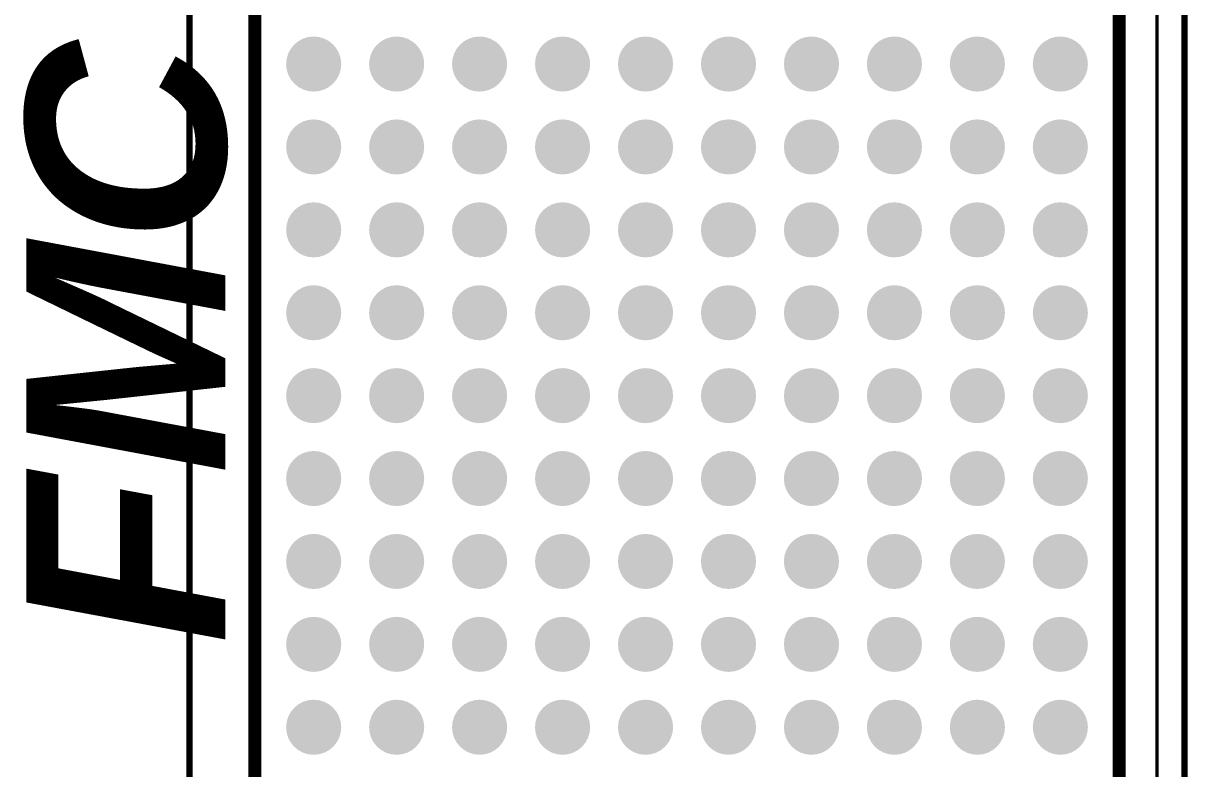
# Model space of a CAD drawing. Header units: inches. Extents: x -7 to 179, y 0 to 152.
# Drawn here: x 161.21 to 179.03, y 40.75 to 52.17 of the extents above; entities that cross this region are included whole.
import ezdxf

# ---------------------------------------------------------------- set-up
doc = ezdxf.new("R2010")
doc.units = ezdxf.units.IN
for name, color, linetype in [('Keep-Out Layer', 6, 'Continuous'), ('Mechanical 13', 56, 'Continuous'), ('Mechanical 15', 56, 'Continuous'), ('TOP', 1, 'Continuous'), ('Top Overlay', 2, 'Continuous'), ('Top Paste', 8, 'Continuous'), ('Top Solder', 216, 'Continuous')]:
    doc.layers.add(name, color=color, linetype=linetype)
doc.styles.add('Arial_Bold_Italic', font='', dxfattribs={"height": 0.2})
doc.styles.get('Arial_Bold_Italic').set_extended_font_data('Arial', italic=True, bold=True)

msp = doc.modelspace()

# ---------------------------------------------------------------- hatches: boundary and pattern name
at = {"layer": 'TOP'}
h = msp.add_hatch(color=1, dxfattribs=at)
edge = h.paths.add_edge_path()
edge.add_arc((165.654, 51.542), 0.32, 0, 360)
h = msp.add_hatch(color=1, dxfattribs=at)
edge = h.paths.add_edge_path()
edge.add_arc((166.924, 51.542), 0.32, 0, 360)
h = msp.add_hatch(color=1, dxfattribs=at)
edge = h.paths.add_edge_path()
edge.add_arc((168.194, 51.542), 0.32, 0, 360)
h = msp.add_hatch(color=1, dxfattribs=at)
edge = h.paths.add_edge_path()
edge.add_arc((169.464, 51.542), 0.32, 0, 360)
h = msp.add_hatch(color=1, dxfattribs=at)
edge = h.paths.add_edge_path()
edge.add_arc((170.734, 51.542), 0.32, 0, 360)
h = msp.add_hatch(color=1, dxfattribs=at)
edge = h.paths.add_edge_path()
edge.add_arc((172.004, 51.542), 0.32, 0, 360)
h = msp.add_hatch(color=1, dxfattribs=at)
edge = h.paths.add_edge_path()
edge.add_arc((173.274, 51.542), 0.32, 0, 360)
h = msp.add_hatch(color=1, dxfattribs=at)
edge = h.paths.add_edge_path()
edge.add_arc((174.544, 51.542), 0.32, 0, 360)
h = msp.add_hatch(color=1, dxfattribs=at)
edge = h.paths.add_edge_path()
edge.add_arc((175.814, 51.542), 0.32, 0, 360)
h = msp.add_hatch(color=1, dxfattribs=at)
edge = h.paths.add_edge_path()
edge.add_arc((177.084, 51.542), 0.32, 0, 360)
h = msp.add_hatch(color=1, dxfattribs=at)
edge = h.paths.add_edge_path()
edge.add_arc((165.654, 50.272), 0.32, 0, 360)
h = msp.add_hatch(color=1, dxfattribs=at)
edge = h.paths.add_edge_path()
edge.add_arc((166.924, 50.272), 0.32, 0, 360)
h = msp.add_hatch(color=1, dxfattribs=at)
edge = h.paths.add_edge_path()
edge.add_arc((168.194, 50.272), 0.32, 0, 360)
h = msp.add_hatch(color=1, dxfattribs=at)
edge = h.paths.add_edge_path()
edge.add_arc((169.464, 50.272), 0.32, 0, 360)
h = msp.add_hatch(color=1, dxfattribs=at)
edge = h.paths.add_edge_path()
edge.add_arc((170.734, 50.272), 0.32, 0, 360)
h = msp.add_hatch(color=1, dxfattribs=at)
edge = h.paths.add_edge_path()
edge.add_arc((172.004, 50.272), 0.32, 0, 360)
h = msp.add_hatch(color=1, dxfattribs=at)
edge = h.paths.add_edge_path()
edge.add_arc((173.274, 50.272), 0.32, 0, 360)
h = msp.add_hatch(color=1, dxfattribs=at)
edge = h.paths.add_edge_path()
edge.add_arc((174.544, 50.272), 0.32, 0, 360)
h = msp.add_hatch(color=1, dxfattribs=at)
edge = h.paths.add_edge_path()
edge.add_arc((175.814, 50.272), 0.32, 0, 360)
h = msp.add_hatch(color=1, dxfattribs=at)
edge = h.paths.add_edge_path()
edge.add_arc((177.084, 50.272), 0.32, 0, 360)
h = msp.add_hatch(color=1, dxfattribs=at)
edge = h.paths.add_edge_path()
edge.add_arc((165.654, 49.002), 0.32, 0, 360)
h = msp.add_hatch(color=1, dxfattribs=at)
edge = h.paths.add_edge_path()
edge.add_arc((166.924, 49.002), 0.32, 0, 360)
h = msp.add_hatch(color=1, dxfattribs=at)
edge = h.paths.add_edge_path()
edge.add_arc((168.194, 49.002), 0.32, 0, 360)
h = msp.add_hatch(color=1, dxfattribs=at)
edge = h.paths.add_edge_path()
edge.add_arc((169.464, 49.002), 0.32, 0, 360)
h = msp.add_hatch(color=1, dxfattribs=at)
edge = h.paths.add_edge_path()
edge.add_arc((170.734, 49.002), 0.32, 0, 360)
h = msp.add_hatch(color=1, dxfattribs=at)
edge = h.paths.add_edge_path()
edge.add_arc((172.004, 49.002), 0.32, 0, 360)
h = msp.add_hatch(color=1, dxfattribs=at)
edge = h.paths.add_edge_path()
edge.add_arc((173.274, 49.002), 0.32, 0, 360)
h = msp.add_hatch(color=1, dxfattribs=at)
edge = h.paths.add_edge_path()
edge.add_arc((174.544, 49.002), 0.32, 0, 360)
h = msp.add_hatch(color=1, dxfattribs=at)
edge = h.paths.add_edge_path()
edge.add_arc((175.814, 49.002), 0.32, 0, 360)
h = msp.add_hatch(color=1, dxfattribs=at)
edge = h.paths.add_edge_path()
edge.add_arc((177.084, 49.002), 0.32, 0, 360)
h = msp.add_hatch(color=1, dxfattribs=at)
edge = h.paths.add_edge_path()
edge.add_arc((165.654, 47.732), 0.32, 0, 360)
h = msp.add_hatch(color=1, dxfattribs=at)
edge = h.paths.add_edge_path()
edge.add_arc((166.924, 47.732), 0.32, 0, 360)
h = msp.add_hatch(color=1, dxfattribs=at)
edge = h.paths.add_edge_path()
edge.add_arc((168.194, 47.732), 0.32, 0, 360)
h = msp.add_hatch(color=1, dxfattribs=at)
edge = h.paths.add_edge_path()
edge.add_arc((169.464, 47.732), 0.32, 0, 360)
h = msp.add_hatch(color=1, dxfattribs=at)
edge = h.paths.add_edge_path()
edge.add_arc((170.734, 47.732), 0.32, 0, 360)
h = msp.add_hatch(color=1, dxfattribs=at)
edge = h.paths.add_edge_path()
edge.add_arc((172.004, 47.732), 0.32, 0, 360)
h = msp.add_hatch(color=1, dxfattribs=at)
edge = h.paths.add_edge_path()
edge.add_arc((173.274, 47.732), 0.32, 0, 360)
h = msp.add_hatch(color=1, dxfattribs=at)
edge = h.paths.add_edge_path()
edge.add_arc((174.544, 47.732), 0.32, 0, 360)
h = msp.add_hatch(color=1, dxfattribs=at)
edge = h.paths.add_edge_path()
edge.add_arc((175.814, 47.732), 0.32, 0, 360)
h = msp.add_hatch(color=1, dxfattribs=at)
edge = h.paths.add_edge_path()
edge.add_arc((177.084, 47.732), 0.32, 0, 360)
h = msp.add_hatch(color=1, dxfattribs=at)
edge = h.paths.add_edge_path()
edge.add_arc((165.654, 46.462), 0.32, 0, 360)
h = msp.add_hatch(color=1, dxfattribs=at)
edge = h.paths.add_edge_path()
edge.add_arc((166.924, 46.462), 0.32, 0, 360)
h = msp.add_hatch(color=1, dxfattribs=at)
edge = h.paths.add_edge_path()
edge.add_arc((168.194, 46.462), 0.32, 0, 360)
h = msp.add_hatch(color=1, dxfattribs=at)
edge = h.paths.add_edge_path()
edge.add_arc((169.464, 46.462), 0.32, 0, 360)
h = msp.add_hatch(color=1, dxfattribs=at)
edge = h.paths.add_edge_path()
edge.add_arc((170.734, 46.462), 0.32, 0, 360)
h = msp.add_hatch(color=1, dxfattribs=at)
edge = h.paths.add_edge_path()
edge.add_arc((172.004, 46.462), 0.32, 0, 360)
h = msp.add_hatch(color=1, dxfattribs=at)
edge = h.paths.add_edge_path()
edge.add_arc((173.274, 46.462), 0.32, 0, 360)
h = msp.add_hatch(color=1, dxfattribs=at)
edge = h.paths.add_edge_path()
edge.add_arc((174.544, 46.462), 0.32, 0, 360)
h = msp.add_hatch(color=1, dxfattribs=at)
edge = h.paths.add_edge_path()
edge.add_arc((175.814, 46.462), 0.32, 0, 360)
h = msp.add_hatch(color=1, dxfattribs=at)
edge = h.paths.add_edge_path()
edge.add_arc((177.084, 46.462), 0.32, 0, 360)
h = msp.add_hatch(color=1, dxfattribs=at)
edge = h.paths.add_edge_path()
edge.add_arc((165.654, 45.192), 0.32, 0, 360)
h = msp.add_hatch(color=1, dxfattribs=at)
edge = h.paths.add_edge_path()
edge.add_arc((166.924, 45.192), 0.32, 0, 360)
h = msp.add_hatch(color=1, dxfattribs=at)
edge = h.paths.add_edge_path()
edge.add_arc((168.194, 45.192), 0.32, 0, 360)
h = msp.add_hatch(color=1, dxfattribs=at)
edge = h.paths.add_edge_path()
edge.add_arc((169.464, 45.192), 0.32, 0, 360)
h = msp.add_hatch(color=1, dxfattribs=at)
edge = h.paths.add_edge_path()
edge.add_arc((170.734, 45.192), 0.32, 0, 360)
h = msp.add_hatch(color=1, dxfattribs=at)
edge = h.paths.add_edge_path()
edge.add_arc((172.004, 45.192), 0.32, 0, 360)
h = msp.add_hatch(color=1, dxfattribs=at)
edge = h.paths.add_edge_path()
edge.add_arc((173.274, 45.192), 0.32, 0, 360)
h = msp.add_hatch(color=1, dxfattribs=at)
edge = h.paths.add_edge_path()
edge.add_arc((174.544, 45.192), 0.32, 0, 360)
h = msp.add_hatch(color=1, dxfattribs=at)
edge = h.paths.add_edge_path()
edge.add_arc((175.814, 45.192), 0.32, 0, 360)
h = msp.add_hatch(color=1, dxfattribs=at)
edge = h.paths.add_edge_path()
edge.add_arc((177.084, 45.192), 0.32, 0, 360)
h = msp.add_hatch(color=1, dxfattribs=at)
edge = h.paths.add_edge_path()
edge.add_arc((165.654, 43.922), 0.32, 0, 360)
h = msp.add_hatch(color=1, dxfattribs=at)
edge = h.paths.add_edge_path()
edge.add_arc((166.924, 43.922), 0.32, 0, 360)
h = msp.add_hatch(color=1, dxfattribs=at)
edge = h.paths.add_edge_path()
edge.add_arc((168.194, 43.922), 0.32, 0, 360)
h = msp.add_hatch(color=1, dxfattribs=at)
edge = h.paths.add_edge_path()
edge.add_arc((169.464, 43.922), 0.32, 0, 360)
h = msp.add_hatch(color=1, dxfattribs=at)
edge = h.paths.add_edge_path()
edge.add_arc((170.734, 43.922), 0.32, 0, 360)
h = msp.add_hatch(color=1, dxfattribs=at)
edge = h.paths.add_edge_path()
edge.add_arc((172.004, 43.922), 0.32, 0, 360)
h = msp.add_hatch(color=1, dxfattribs=at)
edge = h.paths.add_edge_path()
edge.add_arc((173.274, 43.922), 0.32, 0, 360)
h = msp.add_hatch(color=1, dxfattribs=at)
edge = h.paths.add_edge_path()
edge.add_arc((174.544, 43.922), 0.32, 0, 360)
h = msp.add_hatch(color=1, dxfattribs=at)
edge = h.paths.add_edge_path()
edge.add_arc((175.814, 43.922), 0.32, 0, 360)
h = msp.add_hatch(color=1, dxfattribs=at)
edge = h.paths.add_edge_path()
edge.add_arc((177.084, 43.922), 0.32, 0, 360)
h = msp.add_hatch(color=1, dxfattribs=at)
edge = h.paths.add_edge_path()
edge.add_arc((165.654, 42.652), 0.32, 0, 360)
h = msp.add_hatch(color=1, dxfattribs=at)
edge = h.paths.add_edge_path()
edge.add_arc((166.924, 42.652), 0.32, 0, 360)
h = msp.add_hatch(color=1, dxfattribs=at)
edge = h.paths.add_edge_path()
edge.add_arc((168.194, 42.652), 0.32, 0, 360)
h = msp.add_hatch(color=1, dxfattribs=at)
edge = h.paths.add_edge_path()
edge.add_arc((169.464, 42.652), 0.32, 0, 360)
h = msp.add_hatch(color=1, dxfattribs=at)
edge = h.paths.add_edge_path()
edge.add_arc((170.734, 42.652), 0.32, 0, 360)
h = msp.add_hatch(color=1, dxfattribs=at)
edge = h.paths.add_edge_path()
edge.add_arc((172.004, 42.652), 0.32, 0, 360)
h = msp.add_hatch(color=1, dxfattribs=at)
edge = h.paths.add_edge_path()
edge.add_arc((173.274, 42.652), 0.32, 0, 360)
h = msp.add_hatch(color=1, dxfattribs=at)
edge = h.paths.add_edge_path()
edge.add_arc((174.544, 42.652), 0.32, 0, 360)
h = msp.add_hatch(color=1, dxfattribs=at)
edge = h.paths.add_edge_path()
edge.add_arc((175.814, 42.652), 0.32, 0, 360)
h = msp.add_hatch(color=1, dxfattribs=at)
edge = h.paths.add_edge_path()
edge.add_arc((177.084, 42.652), 0.32, 0, 360)
h = msp.add_hatch(color=1, dxfattribs=at)
edge = h.paths.add_edge_path()
edge.add_arc((165.654, 41.382), 0.32, 0, 360)
h = msp.add_hatch(color=1, dxfattribs=at)
edge = h.paths.add_edge_path()
edge.add_arc((166.924, 41.382), 0.32, 0, 360)
h = msp.add_hatch(color=1, dxfattribs=at)
edge = h.paths.add_edge_path()
edge.add_arc((168.194, 41.382), 0.32, 0, 360)
h = msp.add_hatch(color=1, dxfattribs=at)
edge = h.paths.add_edge_path()
edge.add_arc((169.464, 41.382), 0.32, 0, 360)
h = msp.add_hatch(color=1, dxfattribs=at)
edge = h.paths.add_edge_path()
edge.add_arc((170.734, 41.382), 0.32, 0, 360)
h = msp.add_hatch(color=1, dxfattribs=at)
edge = h.paths.add_edge_path()
edge.add_arc((172.004, 41.382), 0.32, 0, 360)
h = msp.add_hatch(color=1, dxfattribs=at)
edge = h.paths.add_edge_path()
edge.add_arc((173.274, 41.382), 0.32, 0, 360)
h = msp.add_hatch(color=1, dxfattribs=at)
edge = h.paths.add_edge_path()
edge.add_arc((174.544, 41.382), 0.32, 0, 360)
h = msp.add_hatch(color=1, dxfattribs=at)
edge = h.paths.add_edge_path()
edge.add_arc((175.814, 41.382), 0.32, 0, 360)
h = msp.add_hatch(color=1, dxfattribs=at)
edge = h.paths.add_edge_path()
edge.add_arc((177.084, 41.382), 0.32, 0, 360)
at = {"layer": 'Top Paste'}
h = msp.add_hatch(color=8, dxfattribs=at)
edge = h.paths.add_edge_path()
edge.add_arc((165.654, 51.542), 0.32, 0, 360)
h = msp.add_hatch(color=8, dxfattribs=at)
edge = h.paths.add_edge_path()
edge.add_arc((166.924, 51.542), 0.32, 0, 360)
h = msp.add_hatch(color=8, dxfattribs=at)
edge = h.paths.add_edge_path()
edge.add_arc((168.194, 51.542), 0.32, 0, 360)
h = msp.add_hatch(color=8, dxfattribs=at)
edge = h.paths.add_edge_path()
edge.add_arc((169.464, 51.542), 0.32, 0, 360)
h = msp.add_hatch(color=8, dxfattribs=at)
edge = h.paths.add_edge_path()
edge.add_arc((170.734, 51.542), 0.32, 0, 360)
h = msp.add_hatch(color=8, dxfattribs=at)
edge = h.paths.add_edge_path()
edge.add_arc((172.004, 51.542), 0.32, 0, 360)
h = msp.add_hatch(color=8, dxfattribs=at)
edge = h.paths.add_edge_path()
edge.add_arc((173.274, 51.542), 0.32, 0, 360)
h = msp.add_hatch(color=8, dxfattribs=at)
edge = h.paths.add_edge_path()
edge.add_arc((174.544, 51.542), 0.32, 0, 360)
h = msp.add_hatch(color=8, dxfattribs=at)
edge = h.paths.add_edge_path()
edge.add_arc((175.814, 51.542), 0.32, 0, 360)
h = msp.add_hatch(color=8, dxfattribs=at)
edge = h.paths.add_edge_path()
edge.add_arc((177.084, 51.542), 0.32, 0, 360)
h = msp.add_hatch(color=8, dxfattribs=at)
edge = h.paths.add_edge_path()
edge.add_arc((165.654, 50.272), 0.32, 0, 360)
h = msp.add_hatch(color=8, dxfattribs=at)
edge = h.paths.add_edge_path()
edge.add_arc((166.924, 50.272), 0.32, 0, 360)
h = msp.add_hatch(color=8, dxfattribs=at)
edge = h.paths.add_edge_path()
edge.add_arc((168.194, 50.272), 0.32, 0, 360)
h = msp.add_hatch(color=8, dxfattribs=at)
edge = h.paths.add_edge_path()
edge.add_arc((169.464, 50.272), 0.32, 0, 360)
h = msp.add_hatch(color=8, dxfattribs=at)
edge = h.paths.add_edge_path()
edge.add_arc((170.734, 50.272), 0.32, 0, 360)
h = msp.add_hatch(color=8, dxfattribs=at)
edge = h.paths.add_edge_path()
edge.add_arc((172.004, 50.272), 0.32, 0, 360)
h = msp.add_hatch(color=8, dxfattribs=at)
edge = h.paths.add_edge_path()
edge.add_arc((173.274, 50.272), 0.32, 0, 360)
h = msp.add_hatch(color=8, dxfattribs=at)
edge = h.paths.add_edge_path()
edge.add_arc((174.544, 50.272), 0.32, 0, 360)
h = msp.add_hatch(color=8, dxfattribs=at)
edge = h.paths.add_edge_path()
edge.add_arc((175.814, 50.272), 0.32, 0, 360)
h = msp.add_hatch(color=8, dxfattribs=at)
edge = h.paths.add_edge_path()
edge.add_arc((177.084, 50.272), 0.32, 0, 360)
h = msp.add_hatch(color=8, dxfattribs=at)
edge = h.paths.add_edge_path()
edge.add_arc((165.654, 49.002), 0.32, 0, 360)
h = msp.add_hatch(color=8, dxfattribs=at)
edge = h.paths.add_edge_path()
edge.add_arc((166.924, 49.002), 0.32, 0, 360)
h = msp.add_hatch(color=8, dxfattribs=at)
edge = h.paths.add_edge_path()
edge.add_arc((168.194, 49.002), 0.32, 0, 360)
h = msp.add_hatch(color=8, dxfattribs=at)
edge = h.paths.add_edge_path()
edge.add_arc((169.464, 49.002), 0.32, 0, 360)
h = msp.add_hatch(color=8, dxfattribs=at)
edge = h.paths.add_edge_path()
edge.add_arc((170.734, 49.002), 0.32, 0, 360)
h = msp.add_hatch(color=8, dxfattribs=at)
edge = h.paths.add_edge_path()
edge.add_arc((172.004, 49.002), 0.32, 0, 360)
h = msp.add_hatch(color=8, dxfattribs=at)
edge = h.paths.add_edge_path()
edge.add_arc((173.274, 49.002), 0.32, 0, 360)
h = msp.add_hatch(color=8, dxfattribs=at)
edge = h.paths.add_edge_path()
edge.add_arc((174.544, 49.002), 0.32, 0, 360)
h = msp.add_hatch(color=8, dxfattribs=at)
edge = h.paths.add_edge_path()
edge.add_arc((175.814, 49.002), 0.32, 0, 360)
h = msp.add_hatch(color=8, dxfattribs=at)
edge = h.paths.add_edge_path()
edge.add_arc((177.084, 49.002), 0.32, 0, 360)
h = msp.add_hatch(color=8, dxfattribs=at)
edge = h.paths.add_edge_path()
edge.add_arc((165.654, 47.732), 0.32, 0, 360)
h = msp.add_hatch(color=8, dxfattribs=at)
edge = h.paths.add_edge_path()
edge.add_arc((166.924, 47.732), 0.32, 0, 360)
h = msp.add_hatch(color=8, dxfattribs=at)
edge = h.paths.add_edge_path()
edge.add_arc((168.194, 47.732), 0.32, 0, 360)
h = msp.add_hatch(color=8, dxfattribs=at)
edge = h.paths.add_edge_path()
edge.add_arc((169.464, 47.732), 0.32, 0, 360)
h = msp.add_hatch(color=8, dxfattribs=at)
edge = h.paths.add_edge_path()
edge.add_arc((170.734, 47.732), 0.32, 0, 360)
h = msp.add_hatch(color=8, dxfattribs=at)
edge = h.paths.add_edge_path()
edge.add_arc((172.004, 47.732), 0.32, 0, 360)
h = msp.add_hatch(color=8, dxfattribs=at)
edge = h.paths.add_edge_path()
edge.add_arc((173.274, 47.732), 0.32, 0, 360)
h = msp.add_hatch(color=8, dxfattribs=at)
edge = h.paths.add_edge_path()
edge.add_arc((174.544, 47.732), 0.32, 0, 360)
h = msp.add_hatch(color=8, dxfattribs=at)
edge = h.paths.add_edge_path()
edge.add_arc((175.814, 47.732), 0.32, 0, 360)
h = msp.add_hatch(color=8, dxfattribs=at)
edge = h.paths.add_edge_path()
edge.add_arc((177.084, 47.732), 0.32, 0, 360)
h = msp.add_hatch(color=8, dxfattribs=at)
edge = h.paths.add_edge_path()
edge.add_arc((165.654, 46.462), 0.32, 0, 360)
h = msp.add_hatch(color=8, dxfattribs=at)
edge = h.paths.add_edge_path()
edge.add_arc((166.924, 46.462), 0.32, 0, 360)
h = msp.add_hatch(color=8, dxfattribs=at)
edge = h.paths.add_edge_path()
edge.add_arc((168.194, 46.462), 0.32, 0, 360)
h = msp.add_hatch(color=8, dxfattribs=at)
edge = h.paths.add_edge_path()
edge.add_arc((169.464, 46.462), 0.32, 0, 360)
h = msp.add_hatch(color=8, dxfattribs=at)
edge = h.paths.add_edge_path()
edge.add_arc((170.734, 46.462), 0.32, 0, 360)
h = msp.add_hatch(color=8, dxfattribs=at)
edge = h.paths.add_edge_path()
edge.add_arc((172.004, 46.462), 0.32, 0, 360)
h = msp.add_hatch(color=8, dxfattribs=at)
edge = h.paths.add_edge_path()
edge.add_arc((173.274, 46.462), 0.32, 0, 360)
h = msp.add_hatch(color=8, dxfattribs=at)
edge = h.paths.add_edge_path()
edge.add_arc((174.544, 46.462), 0.32, 0, 360)
h = msp.add_hatch(color=8, dxfattribs=at)
edge = h.paths.add_edge_path()
edge.add_arc((175.814, 46.462), 0.32, 0, 360)
h = msp.add_hatch(color=8, dxfattribs=at)
edge = h.paths.add_edge_path()
edge.add_arc((177.084, 46.462), 0.32, 0, 360)
h = msp.add_hatch(color=8, dxfattribs=at)
edge = h.paths.add_edge_path()
edge.add_arc((165.654, 45.192), 0.32, 0, 360)
h = msp.add_hatch(color=8, dxfattribs=at)
edge = h.paths.add_edge_path()
edge.add_arc((166.924, 45.192), 0.32, 0, 360)
h = msp.add_hatch(color=8, dxfattribs=at)
edge = h.paths.add_edge_path()
edge.add_arc((168.194, 45.192), 0.32, 0, 360)
h = msp.add_hatch(color=8, dxfattribs=at)
edge = h.paths.add_edge_path()
edge.add_arc((169.464, 45.192), 0.32, 0, 360)
h = msp.add_hatch(color=8, dxfattribs=at)
edge = h.paths.add_edge_path()
edge.add_arc((170.734, 45.192), 0.32, 0, 360)
h = msp.add_hatch(color=8, dxfattribs=at)
edge = h.paths.add_edge_path()
edge.add_arc((172.004, 45.192), 0.32, 0, 360)
h = msp.add_hatch(color=8, dxfattribs=at)
edge = h.paths.add_edge_path()
edge.add_arc((173.274, 45.192), 0.32, 0, 360)
h = msp.add_hatch(color=8, dxfattribs=at)
edge = h.paths.add_edge_path()
edge.add_arc((174.544, 45.192), 0.32, 0, 360)
h = msp.add_hatch(color=8, dxfattribs=at)
edge = h.paths.add_edge_path()
edge.add_arc((175.814, 45.192), 0.32, 0, 360)
h = msp.add_hatch(color=8, dxfattribs=at)
edge = h.paths.add_edge_path()
edge.add_arc((177.084, 45.192), 0.32, 0, 360)
h = msp.add_hatch(color=8, dxfattribs=at)
edge = h.paths.add_edge_path()
edge.add_arc((165.654, 43.922), 0.32, 0, 360)
h = msp.add_hatch(color=8, dxfattribs=at)
edge = h.paths.add_edge_path()
edge.add_arc((166.924, 43.922), 0.32, 0, 360)
h = msp.add_hatch(color=8, dxfattribs=at)
edge = h.paths.add_edge_path()
edge.add_arc((168.194, 43.922), 0.32, 0, 360)
h = msp.add_hatch(color=8, dxfattribs=at)
edge = h.paths.add_edge_path()
edge.add_arc((169.464, 43.922), 0.32, 0, 360)
h = msp.add_hatch(color=8, dxfattribs=at)
edge = h.paths.add_edge_path()
edge.add_arc((170.734, 43.922), 0.32, 0, 360)
h = msp.add_hatch(color=8, dxfattribs=at)
edge = h.paths.add_edge_path()
edge.add_arc((172.004, 43.922), 0.32, 0, 360)
h = msp.add_hatch(color=8, dxfattribs=at)
edge = h.paths.add_edge_path()
edge.add_arc((173.274, 43.922), 0.32, 0, 360)
h = msp.add_hatch(color=8, dxfattribs=at)
edge = h.paths.add_edge_path()
edge.add_arc((174.544, 43.922), 0.32, 0, 360)
h = msp.add_hatch(color=8, dxfattribs=at)
edge = h.paths.add_edge_path()
edge.add_arc((175.814, 43.922), 0.32, 0, 360)
h = msp.add_hatch(color=8, dxfattribs=at)
edge = h.paths.add_edge_path()
edge.add_arc((177.084, 43.922), 0.32, 0, 360)
h = msp.add_hatch(color=8, dxfattribs=at)
edge = h.paths.add_edge_path()
edge.add_arc((165.654, 42.652), 0.32, 0, 360)
h = msp.add_hatch(color=8, dxfattribs=at)
edge = h.paths.add_edge_path()
edge.add_arc((166.924, 42.652), 0.32, 0, 360)
h = msp.add_hatch(color=8, dxfattribs=at)
edge = h.paths.add_edge_path()
edge.add_arc((168.194, 42.652), 0.32, 0, 360)
h = msp.add_hatch(color=8, dxfattribs=at)
edge = h.paths.add_edge_path()
edge.add_arc((169.464, 42.652), 0.32, 0, 360)
h = msp.add_hatch(color=8, dxfattribs=at)
edge = h.paths.add_edge_path()
edge.add_arc((170.734, 42.652), 0.32, 0, 360)
h = msp.add_hatch(color=8, dxfattribs=at)
edge = h.paths.add_edge_path()
edge.add_arc((172.004, 42.652), 0.32, 0, 360)
h = msp.add_hatch(color=8, dxfattribs=at)
edge = h.paths.add_edge_path()
edge.add_arc((173.274, 42.652), 0.32, 0, 360)
h = msp.add_hatch(color=8, dxfattribs=at)
edge = h.paths.add_edge_path()
edge.add_arc((174.544, 42.652), 0.32, 0, 360)
h = msp.add_hatch(color=8, dxfattribs=at)
edge = h.paths.add_edge_path()
edge.add_arc((175.814, 42.652), 0.32, 0, 360)
h = msp.add_hatch(color=8, dxfattribs=at)
edge = h.paths.add_edge_path()
edge.add_arc((177.084, 42.652), 0.32, 0, 360)
h = msp.add_hatch(color=8, dxfattribs=at)
edge = h.paths.add_edge_path()
edge.add_arc((165.654, 41.382), 0.32, 0, 360)
h = msp.add_hatch(color=8, dxfattribs=at)
edge = h.paths.add_edge_path()
edge.add_arc((166.924, 41.382), 0.32, 0, 360)
h = msp.add_hatch(color=8, dxfattribs=at)
edge = h.paths.add_edge_path()
edge.add_arc((168.194, 41.382), 0.32, 0, 360)
h = msp.add_hatch(color=8, dxfattribs=at)
edge = h.paths.add_edge_path()
edge.add_arc((169.464, 41.382), 0.32, 0, 360)
h = msp.add_hatch(color=8, dxfattribs=at)
edge = h.paths.add_edge_path()
edge.add_arc((170.734, 41.382), 0.32, 0, 360)
h = msp.add_hatch(color=8, dxfattribs=at)
edge = h.paths.add_edge_path()
edge.add_arc((172.004, 41.382), 0.32, 0, 360)
h = msp.add_hatch(color=8, dxfattribs=at)
edge = h.paths.add_edge_path()
edge.add_arc((173.274, 41.382), 0.32, 0, 360)
h = msp.add_hatch(color=8, dxfattribs=at)
edge = h.paths.add_edge_path()
edge.add_arc((174.544, 41.382), 0.32, 0, 360)
h = msp.add_hatch(color=8, dxfattribs=at)
edge = h.paths.add_edge_path()
edge.add_arc((175.814, 41.382), 0.32, 0, 360)
h = msp.add_hatch(color=8, dxfattribs=at)
edge = h.paths.add_edge_path()
edge.add_arc((177.084, 41.382), 0.32, 0, 360)
at = {"layer": 'Top Solder'}
h = msp.add_hatch(color=216, dxfattribs=at)
edge = h.paths.add_edge_path()
edge.add_arc((165.654, 51.542), 0.422, 0, 360)
h = msp.add_hatch(color=216, dxfattribs=at)
edge = h.paths.add_edge_path()
edge.add_arc((166.924, 51.542), 0.422, 0, 360)
h = msp.add_hatch(color=216, dxfattribs=at)
edge = h.paths.add_edge_path()
edge.add_arc((168.194, 51.542), 0.422, 0, 360)
h = msp.add_hatch(color=216, dxfattribs=at)
edge = h.paths.add_edge_path()
edge.add_arc((169.464, 51.542), 0.422, 0, 360)
h = msp.add_hatch(color=216, dxfattribs=at)
edge = h.paths.add_edge_path()
edge.add_arc((170.734, 51.542), 0.422, 0, 360)
h = msp.add_hatch(color=216, dxfattribs=at)
edge = h.paths.add_edge_path()
edge.add_arc((172.004, 51.542), 0.422, 0, 360)
h = msp.add_hatch(color=216, dxfattribs=at)
edge = h.paths.add_edge_path()
edge.add_arc((173.274, 51.542), 0.422, 0, 360)
h = msp.add_hatch(color=216, dxfattribs=at)
edge = h.paths.add_edge_path()
edge.add_arc((174.544, 51.542), 0.422, 0, 360)
h = msp.add_hatch(color=216, dxfattribs=at)
edge = h.paths.add_edge_path()
edge.add_arc((175.814, 51.542), 0.422, 0, 360)
h = msp.add_hatch(color=216, dxfattribs=at)
edge = h.paths.add_edge_path()
edge.add_arc((177.084, 51.542), 0.422, 0, 360)
h = msp.add_hatch(color=216, dxfattribs=at)
edge = h.paths.add_edge_path()
edge.add_arc((165.654, 50.272), 0.422, 0, 360)
h = msp.add_hatch(color=216, dxfattribs=at)
edge = h.paths.add_edge_path()
edge.add_arc((166.924, 50.272), 0.422, 0, 360)
h = msp.add_hatch(color=216, dxfattribs=at)
edge = h.paths.add_edge_path()
edge.add_arc((168.194, 50.272), 0.422, 0, 360)
h = msp.add_hatch(color=216, dxfattribs=at)
edge = h.paths.add_edge_path()
edge.add_arc((169.464, 50.272), 0.422, 0, 360)
h = msp.add_hatch(color=216, dxfattribs=at)
edge = h.paths.add_edge_path()
edge.add_arc((170.734, 50.272), 0.422, 0, 360)
h = msp.add_hatch(color=216, dxfattribs=at)
edge = h.paths.add_edge_path()
edge.add_arc((172.004, 50.272), 0.422, 0, 360)
h = msp.add_hatch(color=216, dxfattribs=at)
edge = h.paths.add_edge_path()
edge.add_arc((173.274, 50.272), 0.422, 0, 360)
h = msp.add_hatch(color=216, dxfattribs=at)
edge = h.paths.add_edge_path()
edge.add_arc((174.544, 50.272), 0.422, 0, 360)
h = msp.add_hatch(color=216, dxfattribs=at)
edge = h.paths.add_edge_path()
edge.add_arc((175.814, 50.272), 0.422, 0, 360)
h = msp.add_hatch(color=216, dxfattribs=at)
edge = h.paths.add_edge_path()
edge.add_arc((177.084, 50.272), 0.422, 0, 360)
h = msp.add_hatch(color=216, dxfattribs=at)
edge = h.paths.add_edge_path()
edge.add_arc((165.654, 49.002), 0.422, 0, 360)
h = msp.add_hatch(color=216, dxfattribs=at)
edge = h.paths.add_edge_path()
edge.add_arc((166.924, 49.002), 0.422, 0, 360)
h = msp.add_hatch(color=216, dxfattribs=at)
edge = h.paths.add_edge_path()
edge.add_arc((168.194, 49.002), 0.422, 0, 360)
h = msp.add_hatch(color=216, dxfattribs=at)
edge = h.paths.add_edge_path()
edge.add_arc((169.464, 49.002), 0.422, 0, 360)
h = msp.add_hatch(color=216, dxfattribs=at)
edge = h.paths.add_edge_path()
edge.add_arc((170.734, 49.002), 0.422, 0, 360)
h = msp.add_hatch(color=216, dxfattribs=at)
edge = h.paths.add_edge_path()
edge.add_arc((172.004, 49.002), 0.422, 0, 360)
h = msp.add_hatch(color=216, dxfattribs=at)
edge = h.paths.add_edge_path()
edge.add_arc((173.274, 49.002), 0.422, 0, 360)
h = msp.add_hatch(color=216, dxfattribs=at)
edge = h.paths.add_edge_path()
edge.add_arc((174.544, 49.002), 0.422, 0, 360)
h = msp.add_hatch(color=216, dxfattribs=at)
edge = h.paths.add_edge_path()
edge.add_arc((175.814, 49.002), 0.422, 0, 360)
h = msp.add_hatch(color=216, dxfattribs=at)
edge = h.paths.add_edge_path()
edge.add_arc((177.084, 49.002), 0.422, 0, 360)
h = msp.add_hatch(color=216, dxfattribs=at)
edge = h.paths.add_edge_path()
edge.add_arc((165.654, 47.732), 0.422, 0, 360)
h = msp.add_hatch(color=216, dxfattribs=at)
edge = h.paths.add_edge_path()
edge.add_arc((166.924, 47.732), 0.422, 0, 360)
h = msp.add_hatch(color=216, dxfattribs=at)
edge = h.paths.add_edge_path()
edge.add_arc((168.194, 47.732), 0.422, 0, 360)
h = msp.add_hatch(color=216, dxfattribs=at)
edge = h.paths.add_edge_path()
edge.add_arc((169.464, 47.732), 0.422, 0, 360)
h = msp.add_hatch(color=216, dxfattribs=at)
edge = h.paths.add_edge_path()
edge.add_arc((170.734, 47.732), 0.422, 0, 360)
h = msp.add_hatch(color=216, dxfattribs=at)
edge = h.paths.add_edge_path()
edge.add_arc((172.004, 47.732), 0.422, 0, 360)
h = msp.add_hatch(color=216, dxfattribs=at)
edge = h.paths.add_edge_path()
edge.add_arc((173.274, 47.732), 0.422, 0, 360)
h = msp.add_hatch(color=216, dxfattribs=at)
edge = h.paths.add_edge_path()
edge.add_arc((174.544, 47.732), 0.422, 0, 360)
h = msp.add_hatch(color=216, dxfattribs=at)
edge = h.paths.add_edge_path()
edge.add_arc((175.814, 47.732), 0.422, 0, 360)
h = msp.add_hatch(color=216, dxfattribs=at)
edge = h.paths.add_edge_path()
edge.add_arc((177.084, 47.732), 0.422, 0, 360)
h = msp.add_hatch(color=216, dxfattribs=at)
edge = h.paths.add_edge_path()
edge.add_arc((165.654, 46.462), 0.422, 0, 360)
h = msp.add_hatch(color=216, dxfattribs=at)
edge = h.paths.add_edge_path()
edge.add_arc((166.924, 46.462), 0.422, 0, 360)
h = msp.add_hatch(color=216, dxfattribs=at)
edge = h.paths.add_edge_path()
edge.add_arc((168.194, 46.462), 0.422, 0, 360)
h = msp.add_hatch(color=216, dxfattribs=at)
edge = h.paths.add_edge_path()
edge.add_arc((169.464, 46.462), 0.422, 0, 360)
h = msp.add_hatch(color=216, dxfattribs=at)
edge = h.paths.add_edge_path()
edge.add_arc((170.734, 46.462), 0.422, 0, 360)
h = msp.add_hatch(color=216, dxfattribs=at)
edge = h.paths.add_edge_path()
edge.add_arc((172.004, 46.462), 0.422, 0, 360)
h = msp.add_hatch(color=216, dxfattribs=at)
edge = h.paths.add_edge_path()
edge.add_arc((173.274, 46.462), 0.422, 0, 360)
h = msp.add_hatch(color=216, dxfattribs=at)
edge = h.paths.add_edge_path()
edge.add_arc((174.544, 46.462), 0.422, 0, 360)
h = msp.add_hatch(color=216, dxfattribs=at)
edge = h.paths.add_edge_path()
edge.add_arc((175.814, 46.462), 0.422, 0, 360)
h = msp.add_hatch(color=216, dxfattribs=at)
edge = h.paths.add_edge_path()
edge.add_arc((177.084, 46.462), 0.422, 0, 360)
h = msp.add_hatch(color=216, dxfattribs=at)
edge = h.paths.add_edge_path()
edge.add_arc((165.654, 45.192), 0.422, 0, 360)
h = msp.add_hatch(color=216, dxfattribs=at)
edge = h.paths.add_edge_path()
edge.add_arc((166.924, 45.192), 0.422, 0, 360)
h = msp.add_hatch(color=216, dxfattribs=at)
edge = h.paths.add_edge_path()
edge.add_arc((168.194, 45.192), 0.422, 0, 360)
h = msp.add_hatch(color=216, dxfattribs=at)
edge = h.paths.add_edge_path()
edge.add_arc((169.464, 45.192), 0.422, 0, 360)
h = msp.add_hatch(color=216, dxfattribs=at)
edge = h.paths.add_edge_path()
edge.add_arc((170.734, 45.192), 0.422, 0, 360)
h = msp.add_hatch(color=216, dxfattribs=at)
edge = h.paths.add_edge_path()
edge.add_arc((172.004, 45.192), 0.422, 0, 360)
h = msp.add_hatch(color=216, dxfattribs=at)
edge = h.paths.add_edge_path()
edge.add_arc((173.274, 45.192), 0.422, 0, 360)
h = msp.add_hatch(color=216, dxfattribs=at)
edge = h.paths.add_edge_path()
edge.add_arc((174.544, 45.192), 0.422, 0, 360)
h = msp.add_hatch(color=216, dxfattribs=at)
edge = h.paths.add_edge_path()
edge.add_arc((175.814, 45.192), 0.422, 0, 360)
h = msp.add_hatch(color=216, dxfattribs=at)
edge = h.paths.add_edge_path()
edge.add_arc((177.084, 45.192), 0.422, 0, 360)
h = msp.add_hatch(color=216, dxfattribs=at)
edge = h.paths.add_edge_path()
edge.add_arc((165.654, 43.922), 0.422, 0, 360)
h = msp.add_hatch(color=216, dxfattribs=at)
edge = h.paths.add_edge_path()
edge.add_arc((166.924, 43.922), 0.422, 0, 360)
h = msp.add_hatch(color=216, dxfattribs=at)
edge = h.paths.add_edge_path()
edge.add_arc((168.194, 43.922), 0.422, 0, 360)
h = msp.add_hatch(color=216, dxfattribs=at)
edge = h.paths.add_edge_path()
edge.add_arc((169.464, 43.922), 0.422, 0, 360)
h = msp.add_hatch(color=216, dxfattribs=at)
edge = h.paths.add_edge_path()
edge.add_arc((170.734, 43.922), 0.422, 0, 360)
h = msp.add_hatch(color=216, dxfattribs=at)
edge = h.paths.add_edge_path()
edge.add_arc((172.004, 43.922), 0.422, 0, 360)
h = msp.add_hatch(color=216, dxfattribs=at)
edge = h.paths.add_edge_path()
edge.add_arc((173.274, 43.922), 0.422, 0, 360)
h = msp.add_hatch(color=216, dxfattribs=at)
edge = h.paths.add_edge_path()
edge.add_arc((174.544, 43.922), 0.422, 0, 360)
h = msp.add_hatch(color=216, dxfattribs=at)
edge = h.paths.add_edge_path()
edge.add_arc((175.814, 43.922), 0.422, 0, 360)
h = msp.add_hatch(color=216, dxfattribs=at)
edge = h.paths.add_edge_path()
edge.add_arc((177.084, 43.922), 0.422, 0, 360)
h = msp.add_hatch(color=216, dxfattribs=at)
edge = h.paths.add_edge_path()
edge.add_arc((165.654, 42.652), 0.422, 0, 360)
h = msp.add_hatch(color=216, dxfattribs=at)
edge = h.paths.add_edge_path()
edge.add_arc((166.924, 42.652), 0.422, 0, 360)
h = msp.add_hatch(color=216, dxfattribs=at)
edge = h.paths.add_edge_path()
edge.add_arc((168.194, 42.652), 0.422, 0, 360)
h = msp.add_hatch(color=216, dxfattribs=at)
edge = h.paths.add_edge_path()
edge.add_arc((169.464, 42.652), 0.422, 0, 360)
h = msp.add_hatch(color=216, dxfattribs=at)
edge = h.paths.add_edge_path()
edge.add_arc((170.734, 42.652), 0.422, 0, 360)
h = msp.add_hatch(color=216, dxfattribs=at)
edge = h.paths.add_edge_path()
edge.add_arc((172.004, 42.652), 0.422, 0, 360)
h = msp.add_hatch(color=216, dxfattribs=at)
edge = h.paths.add_edge_path()
edge.add_arc((173.274, 42.652), 0.422, 0, 360)
h = msp.add_hatch(color=216, dxfattribs=at)
edge = h.paths.add_edge_path()
edge.add_arc((174.544, 42.652), 0.422, 0, 360)
h = msp.add_hatch(color=216, dxfattribs=at)
edge = h.paths.add_edge_path()
edge.add_arc((175.814, 42.652), 0.422, 0, 360)
h = msp.add_hatch(color=216, dxfattribs=at)
edge = h.paths.add_edge_path()
edge.add_arc((177.084, 42.652), 0.422, 0, 360)
h = msp.add_hatch(color=216, dxfattribs=at)
edge = h.paths.add_edge_path()
edge.add_arc((165.654, 41.382), 0.422, 0, 360)
h = msp.add_hatch(color=216, dxfattribs=at)
edge = h.paths.add_edge_path()
edge.add_arc((166.924, 41.382), 0.422, 0, 360)
h = msp.add_hatch(color=216, dxfattribs=at)
edge = h.paths.add_edge_path()
edge.add_arc((168.194, 41.382), 0.422, 0, 360)
h = msp.add_hatch(color=216, dxfattribs=at)
edge = h.paths.add_edge_path()
edge.add_arc((169.464, 41.382), 0.422, 0, 360)
h = msp.add_hatch(color=216, dxfattribs=at)
edge = h.paths.add_edge_path()
edge.add_arc((170.734, 41.382), 0.422, 0, 360)
h = msp.add_hatch(color=216, dxfattribs=at)
edge = h.paths.add_edge_path()
edge.add_arc((172.004, 41.382), 0.422, 0, 360)
h = msp.add_hatch(color=216, dxfattribs=at)
edge = h.paths.add_edge_path()
edge.add_arc((173.274, 41.382), 0.422, 0, 360)
h = msp.add_hatch(color=216, dxfattribs=at)
edge = h.paths.add_edge_path()
edge.add_arc((174.544, 41.382), 0.422, 0, 360)
h = msp.add_hatch(color=216, dxfattribs=at)
edge = h.paths.add_edge_path()
edge.add_arc((175.814, 41.382), 0.422, 0, 360)
h = msp.add_hatch(color=216, dxfattribs=at)
edge = h.paths.add_edge_path()
edge.add_arc((177.084, 41.382), 0.422, 0, 360)

# ---------------------------------------------------------------- linework, layer by layer
at = {"layer": 'Keep-Out Layer'}
msp.add_lwpolyline([(178.562, 5.08, 0.0508, 0.0508, 0), (178.562, 146.812, 0.0508, 0.0508, 0)], format="xyseb", dxfattribs=at)
at = {"layer": 'Mechanical 13'}
for points in [[(164.754, 18.787, 0.2, 0.2, 0), (164.754, 75.407, 0.2, 0.2, 0)], [(177.984, 18.787, 0.2, 0.2, 0), (177.984, 75.407, 0.2, 0.2, 0)]]:
    msp.add_lwpolyline(points, format="xyseb", dxfattribs=at)
at = {"layer": 'Mechanical 15'}
for points in [[(163.754, 17.197, 0.1, 0.1, 0), (163.754, 76.407, 0.1, 0.1, 0)], [(178.984, 17.197, 0.1, 0.1, 0), (178.984, 76.407, 0.1, 0.1, 0)]]:
    msp.add_lwpolyline(points, format="xyseb", dxfattribs=at)
at = {"layer": 'Top Overlay'}
for points in [[(164.754, 18.787, 0.1, 0.1, 0), (164.754, 75.407, 0.1, 0.1, 0)], [(177.984, 18.787, 0.1, 0.1, 0), (177.984, 75.407, 0.1, 0.1, 0)]]:
    msp.add_lwpolyline(points, format="xyseb", dxfattribs=at)

# ---------------------------------------------------------------- texts
at = {"layer": 'Top Overlay', "style": 'Arial_Bold_Italic'}
msp.add_text('FMC', height=3.048, rotation=90, dxfattribs=at).set_placement((164.302, 42.652))

doc.saveas('drawing.dxf')
